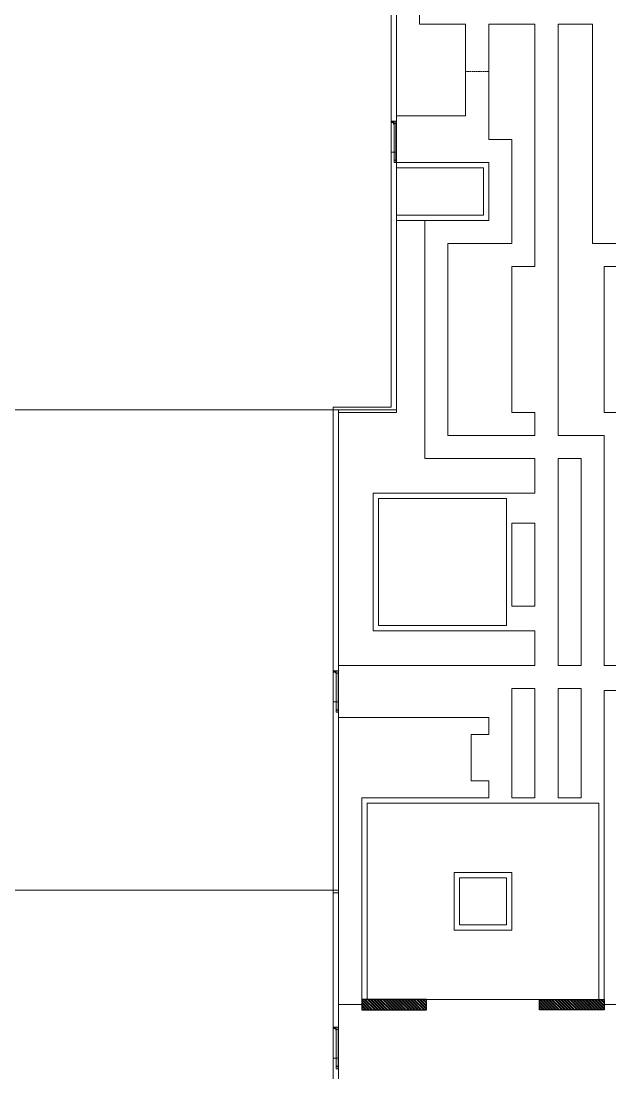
# Model space of a CAD drawing. Header units: metres. Extents: x 5205117 to 5948571, y 646915 to 1143748.
# Drawn here: x 5672520 to 5698022, y 981178 to 1026724 of the extents above; entities that cross this region are included whole.
import ezdxf

# ---------------------------------------------------------------- set-up
doc = ezdxf.new("R2010")
doc.units = ezdxf.units.M
doc.header["$MEASUREMENT"] = 0
doc.linetypes.add('DASHED', pattern=[0.75, 0.5, -0.25])
for name, color, linetype, lineweight in [('A-Door', 3, 'Continuous', 15), ('A-Elevation 1', 4, 'Continuous', 13), ('A-Elevation 2', 163, 'Continuous', 9), ('A-Elevation 3', 251, 'Continuous', 5), ('A-P.C.C.', 22, 'Continuous', 30), ('A-Wall', 34, 'Continuous', 30), ('H-Wall hatch', 33, 'Continuous', 0), ('P-Ridge - Valley', 230, 'DASHED', 5), ('PLOT', 7, 'Continuous', 5), ('road', 7, 'Continuous', 9)]:
    doc.layers.add(name, color=color, linetype=linetype, lineweight=lineweight)

# ---------------------------------------------------------------- blocks, each defined once
blk = doc.blocks.new('A$C7DF671ED')
at = {"layer": 'A-Door'}
for p, q in [((-8, 1699), (-9, 1698)), ((-9, 1698), (-9, 1697)), ((-9, 1697), (-9, 1696)), ((-9, 1696), (-9, 1695)), ((-9, 1695), (-9, 1693)), ((-9, 1693), (-8, 1693)), ((-7, 1700), (-8, 1699)), ((-7, 1698), (-8, 1698)), ((-8, 1698), (-8, 1698)), ((-8, 1698), (-8, 1697)), ((-8, 1697), (-8, 1697)), ((-8, 1697), (-8, 1697)), ((-8, 1697), (-8, 1697)), ((-8, 1697), (-8, 1696)), ((-8, 1696), (-8, 1696)), ((-8, 1696), (-8, 1695)), ((-8, 1696), (-8, 1696)), ((-8, 1696), (-8, 1696)), ((-8, 1696), (-8, 1696)), ((-8, 1695), (-8, 1695)), ((-8, 1695), (-8, 1695)), ((-8, 1695), (-8, 1695)), ((-8, 1695), (-8, 1694)), ((-8, 1694), (-8, 1694)), ((-8, 1694), (-8, 1694)), ((-7, 1694), (-8, 1694)), ((-8, 1693), (-7, 1692)), ((-6, 1700), (-7, 1700)), ((-6, 1699), (-7, 1699)), ((-7, 1699), (-7, 1698)), ((-7, 1698), (-7, 1698)), ((-7, 1698), (-7, 1698)), ((-7, 1698), (-7, 1698)), ((-7, 1698), (-7, 1698)), ((-7, 1694), (-7, 1693)), ((-7, 1694), (-7, 1694)), ((-7, 1693), (-7, 1693)), ((-7, 1693), (-7, 1693)), ((-7, 1693), (-7, 1693)), ((-7, 1693), (-7, 1693)), ((-7, 1693), (-6, 1693)), ((-7, 1692), (-6, 1691)), ((-5, 1700), (-6, 1700)), ((-6, 1699), (-6, 1699)), ((-5, 1699), (-6, 1699)), ((-6, 1699), (-6, 1699)), ((-6, 1699), (-6, 1699)), ((-6, 1699), (-6, 1699)), ((-6, 1693), (-6, 1692)), ((-6, 1693), (-6, 1693)), ((-6, 1693), (-6, 1693)), ((-6, 1693), (-6, 1693)), ((-6, 1692), (-5, 1692)), ((-6, 1691), (-5, 1691)), ((-5, 1738), (0, 1738)), ((-5, 1738), (-5, 1733)), ((-5, 1733), (0, 1733)), ((-5, 1733), (-5, 1723)), ((-5, 1723), (0, 1723)), ((-5, 1723), (-5, 1718)), ((-5, 1718), (0, 1718)), ((-5, 1709), (-5, 1718)), ((-5, 1709), (0, 1709)), ((-5, 1709), (-5, 1700)), ((-5, 1700), (0, 1700)), ((-3, 1700), (-5, 1700)), ((-4, 1699), (-5, 1699)), ((-5, 1699), (-5, 1699)), ((-5, 1699), (-5, 1699)), ((-5, 1699), (-5, 1699)), ((-5, 1692), (-5, 1692)), ((-5, 1692), (-5, 1692)), ((-5, 1692), (-5, 1692)), ((-5, 1692), (-4, 1692)), ((-5, 1691), (-3, 1691)), ((-5, 1691), (-5, 1683)), ((0, 1691), (-5, 1691)), ((0, 1683), (-5, 1683)), ((-5, 1683), (-5, 1674)), ((0, 1674), (-5, 1674)), ((-5, 1674), (-5, 1668)), ((0, 1668), (-5, 1668)), ((-5, 1668), (-5, 1659)), ((0, 1659), (-5, 1659)), ((-5, 1659), (-5, 1654)), ((0, 1654), (-5, 1654)), ((-4, 1699), (-4, 1699)), ((-4, 1699), (-4, 1699)), ((-4, 1699), (-4, 1699)), ((-3, 1699), (-4, 1699)), ((-4, 1699), (-4, 1699)), ((-4, 1692), (-3, 1693)), ((-4, 1692), (-4, 1692)), ((-4, 1692), (-4, 1692)), ((-4, 1692), (-4, 1692)), ((-2, 1700), (-3, 1700)), ((-3, 1699), (-3, 1699)), ((-3, 1699), (-3, 1699)), ((-2, 1698), (-3, 1699)), ((-3, 1699), (-3, 1699)), ((-3, 1699), (-3, 1699)), ((-3, 1693), (-3, 1693)), ((-3, 1693), (-3, 1693)), ((-3, 1693), (-3, 1693)), ((-3, 1693), (-3, 1693)), ((-3, 1693), (-2, 1693)), ((-3, 1691), (-2, 1692)), ((-1, 1699), (-2, 1700)), ((-2, 1697), (-2, 1698)), ((-2, 1698), (-2, 1698)), ((-2, 1698), (-2, 1698)), ((-2, 1698), (-2, 1698)), ((-2, 1698), (-2, 1698)), ((-2, 1698), (-2, 1698)), ((-1, 1697), (-2, 1697)), ((-2, 1694), (-1, 1695)), ((-2, 1693), (-2, 1694)), ((-2, 1694), (-2, 1694)), ((-2, 1694), (-2, 1694)), ((-2, 1694), (-2, 1694)), ((-2, 1694), (-2, 1694)), ((-2, 1692), (-1, 1693)), ((-2, 1693), (-2, 1693)), ((-2, 1693), (-2, 1693)), ((-1, 1698), (-1, 1699)), ((0, 1697), (-1, 1698)), ((-1, 1696), (-1, 1697)), ((-1, 1697), (-1, 1697)), ((-1, 1697), (-1, 1697)), ((-1, 1697), (-1, 1697)), ((-1, 1696), (-1, 1696)), ((-1, 1696), (-1, 1696)), ((-1, 1695), (-1, 1696)), ((-1, 1696), (-1, 1696)), ((-1, 1693), (0, 1695)), ((-1, 1695), (-1, 1695)), ((-1, 1695), (-1, 1695)), ((-1, 1695), (-1, 1695)), ((-1, 1695), (-1, 1695)), ((-1, 1693), (-1, 1693)), ((0, 1800), (74, 1800)), ((0, 1738), (0, 1800)), ((0, 1738), (0, 1733)), ((0, 1723), (0, 1733)), ((0, 1718), (0, 1723)), ((0, 1709), (0, 1718)), ((0, 1700), (0, 1709)), ((74, 1700), (0, 1700)), ((0, 1696), (0, 1700)), ((0, 1696), (0, 1697)), ((0, 1695), (0, 1696)), ((0, 1693), (0, 1696)), ((0, 1691), (0, 1693)), ((0, 1691), (74, 1691)), ((0, 1683), (0, 1691)), ((0, 1683), (0, 1674)), ((0, 1668), (0, 1674)), ((0, 1659), (0, 1668)), ((0, 1654), (0, 1659)), ((0, 1654), (0, 109)), ((74, 1700), (74, 1800)), ((74, 1691), (74, 165)), ((0, 109), (74, 109)), ((0, 0), (0, 100)), ((0, 100), (74, 100)), ((74, 0), (0, 0)), ((81, 165), (74, 165)), ((74, 165), (74, 156)), ((81, 156), (74, 156)), ((74, 118), (74, 156)), ((74, 118), (75, 118)), ((74, 118), (74, 118)), ((74, 118), (74, 118)), ((74, 118), (74, 118)), ((74, 118), (74, 118)), ((74, 118), (74, 118)), ((75, 118), (74, 118)), ((74, 118), (74, 112)), ((81, 112), (74, 112)), ((74, 109), (74, 112)), ((78, 102), (74, 109)), ((74, 109), (74, 109)), ((74, 109), (74, 109)), ((74, 67), (74, 100)), ((74, 67), (79, 67)), ((74, 39), (74, 67)), ((74, 0), (74, 39)), ((74, 39), (79, 39)), ((81, 118), (75, 118)), ((81, 95), (78, 102)), ((82, 113), (79, 118)), ((79, 67), (79, 60)), ((79, 60), (91, 60)), ((79, 48), (79, 56)), ((92, 56), (79, 56)), ((79, 55), (79, 55)), ((79, 55), (79, 55)), ((79, 51), (79, 55)), ((79, 51), (79, 55)), ((79, 55), (79, 55)), ((81, 55), (79, 55)), ((79, 51), (79, 51)), ((79, 51), (79, 51)), ((79, 51), (79, 51)), ((79, 51), (80, 51)), ((93, 48), (79, 48)), ((79, 39), (79, 45)), ((79, 45), (93, 45)), ((80, 51), (81, 51)), ((80, 51), (80, 51)), ((80, 51), (80, 51)), ((81, 165), (81, 156)), ((81, 156), (81, 123)), ((86, 125), (81, 123)), ((81, 123), (81, 118)), ((81, 112), (81, 118)), ((84, 88), (81, 95)), ((81, 55), (82, 55)), ((81, 55), (81, 55)), ((81, 51), (82, 51)), ((81, 51), (81, 51)), ((81, 51), (81, 51)), ((86, 106), (82, 113)), ((82, 55), (83, 55)), ((82, 55), (82, 55)), ((82, 51), (82, 51)), ((82, 51), (83, 51)), ((83, 55), (84, 55)), ((83, 51), (84, 51)), ((87, 81), (84, 88)), ((84, 55), (86, 55)), ((84, 55), (84, 55)), ((84, 51), (86, 51)), ((84, 51), (84, 51)), ((90, 118), (86, 125)), ((89, 99), (86, 106)), ((86, 55), (87, 55)), ((86, 55), (86, 55)), ((86, 51), (86, 51)), ((86, 51), (87, 51)), ((89, 73), (87, 81)), ((87, 55), (88, 55)), ((87, 51), (88, 51)), ((88, 55), (89, 55)), ((88, 55), (88, 55)), ((88, 51), (89, 51)), ((88, 51), (88, 51)), ((92, 91), (89, 99)), ((90, 66), (89, 73)), ((89, 55), (89, 51)), ((89, 55), (90, 55)), ((89, 51), (90, 51)), ((89, 12), (90, 17)), ((89, 12), (90, 8)), ((94, 110), (90, 118)), ((91, 60), (90, 66)), ((90, 55), (91, 55)), ((90, 55), (90, 55)), ((90, 55), (90, 55)), ((91, 51), (90, 51)), ((90, 51), (90, 51)), ((90, 51), (90, 51)), ((90, 17), (92, 20)), ((92, 5), (90, 8)), ((91, 60), (110, 60)), ((91, 55), (91, 55)), ((92, 55), (91, 55)), ((92, 51), (91, 51)), ((91, 51), (91, 51)), ((95, 83), (92, 91)), ((92, 56), (93, 56)), ((92, 55), (92, 56)), ((92, 55), (92, 55)), ((94, 55), (92, 55)), ((92, 55), (92, 55)), ((93, 51), (92, 55)), ((92, 51), (92, 51)), ((93, 51), (92, 51)), ((92, 20), (94, 22)), ((95, 2), (92, 5)), ((93, 56), (94, 56)), ((93, 50), (93, 51)), ((94, 51), (93, 51)), ((93, 48), (93, 50)), ((93, 48), (111, 48)), ((93, 43), (93, 45)), ((93, 45), (112, 45)), ((94, 35), (93, 43)), ((98, 102), (94, 110)), ((94, 56), (95, 56)), ((94, 51), (94, 55)), ((95, 55), (94, 55)), ((94, 55), (94, 55)), ((94, 55), (94, 55)), ((94, 55), (94, 55)), ((95, 51), (94, 51)), ((94, 51), (94, 51)), ((94, 51), (94, 51)), ((94, 51), (94, 51)), ((94, 22), (94, 35)), ((94, 22), (95, 23)), ((94, 17), (94, 22)), ((112, 17), (94, 17)), ((97, 75), (95, 83)), ((95, 56), (96, 56)), ((97, 55), (95, 55)), ((97, 51), (95, 51)), ((95, 23), (98, 25)), ((98, 0), (95, 2)), ((96, 56), (96, 56)), ((96, 56), (96, 56)), ((96, 56), (96, 56)), ((97, 56), (96, 56)), ((99, 68), (97, 75)), ((97, 56), (99, 56)), ((97, 55), (97, 55)), ((98, 55), (97, 55)), ((97, 55), (97, 55)), ((97, 51), (97, 51)), ((98, 51), (97, 51)), ((97, 51), (97, 51)), ((101, 94), (98, 102)), ((98, 55), (98, 55)), ((99, 55), (98, 55)), ((98, 51), (98, 51)), ((98, 51), (99, 51)), ((103, 26), (98, 25)), ((101, 60), (99, 68)), ((99, 56), (99, 56)), ((102, 56), (99, 56)), ((100, 55), (99, 55)), ((99, 51), (100, 51)), ((100, 55), (100, 51)), ((100, 55), (100, 55)), ((100, 55), (100, 55)), ((100, 55), (100, 55)), ((100, 55), (100, 55)), ((100, 55), (111, 55)), ((100, 51), (100, 51)), ((100, 51), (100, 51)), ((100, 51), (100, 51)), ((100, 51), (100, 51)), ((111, 51), (100, 51)), ((104, 86), (101, 94)), ((102, 51), (101, 56)), ((102, 56), (103, 56)), ((102, 48), (102, 51)), ((102, 43), (102, 45)), ((103, 35), (102, 43)), ((103, 56), (111, 56)), ((103, 35), (103, 17)), ((107, 25), (103, 26)), ((107, 78), (104, 86)), ((109, 69), (107, 78)), ((111, 23), (107, 25)), ((107, 0), (111, 2)), ((110, 61), (109, 69)), ((110, 60), (110, 61)), ((110, 60), (163, 60)), ((111, 55), (111, 56)), ((111, 56), (163, 56)), ((113, 55), (111, 55)), ((111, 55), (111, 55)), ((111, 52), (111, 55)), ((111, 51), (111, 52)), ((113, 51), (111, 51)), ((111, 51), (111, 51)), ((111, 48), (111, 51)), ((111, 48), (163, 48)), ((112, 22), (111, 23)), ((111, 2), (114, 5)), ((112, 44), (112, 45)), ((112, 45), (163, 45)), ((112, 35), (112, 44)), ((112, 22), (112, 35)), ((114, 20), (112, 22)), ((112, 21), (112, 22)), ((112, 17), (112, 19)), ((115, 55), (113, 55)), ((115, 51), (113, 51)), ((115, 17), (114, 20)), ((114, 5), (115, 8)), ((115, 55), (115, 55)), ((115, 55), (115, 51)), ((115, 55), (115, 55)), ((115, 55), (115, 55)), ((115, 55), (115, 55)), ((116, 55), (115, 55)), ((115, 51), (115, 51)), ((116, 51), (115, 51)), ((115, 51), (115, 51)), ((115, 51), (115, 51)), ((115, 51), (115, 51)), ((115, 17), (116, 12)), ((115, 8), (116, 12)), ((116, 55), (116, 55)), ((116, 55), (116, 51)), ((116, 55), (116, 55)), ((116, 55), (116, 55)), ((117, 55), (116, 55)), ((116, 51), (116, 51)), ((116, 51), (116, 51)), ((116, 51), (116, 51)), ((117, 51), (116, 51)), ((141, 55), (117, 55)), ((117, 51), (149, 51)), ((141, 55), (141, 55)), ((149, 55), (141, 55)), ((149, 55), (149, 51)), ((153, 55), (149, 55)), ((157, 51), (149, 51)), ((153, 55), (153, 55)), ((157, 55), (153, 55)), ((157, 51), (157, 55)), ((157, 55), (163, 55)), ((157, 51), (163, 51)), ((163, 60), (163, 60)), ((163, 60), (164, 60)), ((163, 60), (163, 60)), ((163, 56), (163, 55)), ((163, 55), (163, 51)), ((163, 55), (166, 55)), ((163, 51), (163, 48)), ((163, 51), (166, 51)), ((163, 45), (163, 45)), ((163, 45), (163, 45)), ((163, 45), (164, 45)), ((164, 60), (164, 59)), ((164, 59), (165, 59)), ((164, 59), (164, 59)), ((164, 45), (165, 46)), ((164, 45), (164, 45)), ((164, 45), (164, 45)), ((165, 59), (165, 59)), ((165, 59), (165, 58)), ((165, 58), (165, 58)), ((165, 58), (165, 58)), ((165, 58), (166, 57)), ((165, 47), (166, 47)), ((165, 46), (165, 47)), ((165, 47), (165, 47)), ((165, 46), (165, 46)), ((165, 46), (165, 46)), ((166, 57), (166, 57)), ((166, 57), (166, 55)), ((166, 55), (166, 51)), ((166, 55), (167, 55)), ((166, 51), (166, 48)), ((166, 51), (167, 51)), ((166, 48), (166, 47)), ((167, 55), (167, 55)), ((167, 55), (167, 51)), ((167, 55), (167, 55)), ((167, 55), (167, 55)), ((171, 55), (167, 55)), ((167, 51), (167, 51)), ((167, 51), (167, 51)), ((167, 51), (167, 51)), ((167, 51), (176, 51)), ((172, 55), (171, 55)), ((172, 55), (173, 55)), ((173, 55), (173, 55)), ((175, 55), (173, 55)), ((176, 55), (175, 55)), ((175, 55), (175, 55)), ((176, 55), (176, 51)), ((178, 55), (176, 55)), ((176, 55), (176, 55)), ((178, 51), (176, 51)), ((178, 55), (179, 55)), ((179, 51), (178, 51)), ((179, 55), (180, 55)), ((180, 51), (179, 51)), ((180, 55), (180, 55)), ((180, 55), (180, 55)), ((180, 55), (181, 55)), ((180, 51), (180, 51)), ((180, 51), (180, 51)), ((181, 51), (180, 51)), ((181, 55), (181, 55)), ((181, 51), (181, 55)), ((181, 51), (181, 51)), ((98, 0), (103, -1)), ((107, 0), (103, -1))]:
    blk.add_line(p, q, dxfattribs=at)
blk = doc.blocks.new('gw5')
at = {"layer": 'H-Wall hatch', "ltscale": 5}
h = blk.add_hatch(dxfattribs=at)
h.set_pattern_fill('ANSI32', color=256, scale=250)
h.set_pattern_definition([(45, (4310.15, -263966.17), (-66.29126, 66.29126), []), (45, (4354.34, -263966.17), (-66.29126, 66.29126), [])])
h.paths.add_polyline_path([(-110269, 42689), (-110719, 42689), (-110719, 39889), (-110269, 39889)])
h = blk.add_hatch(dxfattribs=at)
h.set_pattern_fill('ANSI32', color=256, scale=250)
h.set_pattern_definition([(45, (4310.15, -271666.17), (-66.29126, 66.29126), []), (45, (4354.34, -271666.17), (-66.29126, 66.29126), [])])
h.paths.add_polyline_path([(-110269, 34989), (-110719, 34989), (-110719, 32189), (-110269, 32189)])
at = {"layer": 'A-Elevation 1', "ltscale": 0.5}
blk.add_lwpolyline([(-167856, 43919), (-112809, 43919), (-112809, 43689), (-168390, 43689)], dxfattribs=at)
for points in [[(-111469, 43919), (-97379, 43919), (-97379, 43689), (-111469, 43689)], [(-72239, 41189), (-63824, 41189), (-63824, 43689), (-48394, 43689), (-48394, 43919), (-64054, 43919), (-64054, 41419), (-72239, 41419)]]:
    blk.add_lwpolyline(points, close=True, dxfattribs=at)
at = {"layer": 'A-Elevation 1', "ltscale": 5, "flags": 128}
blk.add_lwpolyline([(-105654, 43919), (-105654, 43689)], dxfattribs=at)
at = {"layer": 'A-Elevation 1', "ltscale": 5}
for points in [[(-74039, 41189), (-73579, 41189), (-73579, 41419), (-84624, 41419), (-84624, 43919), (-96039, 43919), (-96039, 43689), (-84854, 43689), (-84854, 41189), (-76539, 41189), (-76539, 37189), (-74039, 37189)], [(-74269, 41189), (-74269, 37419), (-76309, 37419), (-76309, 41189)]]:
    blk.add_lwpolyline(points, close=True, dxfattribs=at)
at = {"layer": 'A-Elevation 2', "ltscale": 5, "flags": 128}
for points in [[(-110269, 42459), (-101769, 42459), (-101769, 32419), (-110269, 32419)], [(-110269, 34989), (-110269, 39889)]]:
    blk.add_lwpolyline(points, dxfattribs=at)
at = {"layer": 'A-Elevation 3', "ltscale": 5}
for p, q in [((-112809, 43919), (-111469, 43919)), ((-97379, 43919), (-96039, 43919)), ((-112809, 43689), (-111469, 43689)), ((-97379, 43689), (-96039, 43689)), ((-73579, 41419), (-72239, 41419)), ((-73579, 41189), (-72239, 41189))]:
    blk.add_line(p, q, dxfattribs=at)
at = {"layer": 'A-Elevation 3', "ltscale": 5, "flags": 128}
for points in [[(-110489, 43689), (-110489, 42689), (-101539, 42689), (-101539, 37189), (-100804, 37189)], [(-98804, 37189), (-98069, 37189), (-98069, 43689)], [(-95809, 43689), (-95809, 35189), (-94309, 35189), (-94309, 42189), (-88354, 42189), (-88354, 35189), (-86854, 35189), (-86854, 39959), (-76539, 39959)], [(-72009, 41189), (-72009, 38189), (-68039, 38189), (-68039, 40189), (-49084, 40189), (-49084, 43689)], [(-100804, 37189), (-100804, 37944), (-98804, 37944), (-98804, 37189)], [(-85854, 32189), (-85854, 34189), (-68039, 34189), (-68039, 32689), (-77539, 32689), (-77539, 31189), (-78539, 31189), (-78539, 32189), (-84854, 32189), (-84854, 31189), (-95809, 31189), (-95809, 32189), (-85854, 32189)], [(-110489, 31189), (-110489, 32189), (-96889, 32189), (-96889, 29959), (-89964, 29959), (-89964, 26189)]]:
    blk.add_lwpolyline(points, dxfattribs=at)
at = {"layer": 'A-Elevation 3', "ltscale": 5}
blk.add_lwpolyline([(-94079, 36419), (-94079, 41959), (-88584, 41959), (-88584, 36419), (-94079, 36419)], close=True, dxfattribs=at)
at = {"layer": 'A-Elevation 3', "ltscale": 5, "flags": 128}
for points in [[(-68039, 35189), (-78539, 35189), (-78539, 36189), (-84854, 36189), (-84854, 35189), (-85854, 35189), (-85854, 38959), (-77539, 38959), (-77539, 36189), (-73039, 36189), (-73039, 37189), (-68039, 37189)], [(-107269, 38689), (-104769, 38689), (-104769, 36189), (-107269, 36189)], [(-107039, 38459), (-104999, 38459), (-104999, 36419), (-107039, 36419)], [(-101539, 36189), (-101539, 35189), (-96809, 35189), (-96809, 36189)], [(-93239, 35189), (-89654, 35189), (-89654, 36189), (-93239, 36189)], [(-101539, 33189), (-96809, 33189), (-96809, 34189), (-101539, 34189)], [(-86854, 33189), (-95809, 33189), (-95809, 34189), (-86854, 34189)]]:
    blk.add_lwpolyline(points, close=True, dxfattribs=at)
at = {"layer": 'A-Wall', "ltscale": 5, "flags": 128}
for points in [[(-110719, 39889), (-110269, 39889), (-110269, 42689), (-110719, 42689)], [(-110719, 34989), (-110269, 34989), (-110269, 32189), (-110719, 32189)]]:
    blk.add_lwpolyline(points, close=True, dxfattribs=at)
at = {"layer": 'P-Ridge - Valley', "ltscale": 5}
blk.add_line((-70094, 38189), (-70094, 37189), dxfattribs=at)
at = {"layer": 'A-Door', "ltscale": 5, "rotation": 90}
for p in [(-111469, 43714), (-96039, 43714), (-72239, 41214)]:
    blk.add_blockref('A$C7DF671ED', p, dxfattribs=at)

msp = doc.modelspace()

# ---------------------------------------------------------------- linework, layer by layer
at = {"layer": 'PLOT', "ltscale": 0.5}
for p, q in [((5642021.8, 1009893.1), (5686271.8, 1009893.1)), ((5642021.8, 989093.1), (5686271.8, 989093.1))]:
    msp.add_line(p, q, dxfattribs=at)
at = {"layer": 'road', "ltscale": 0.5}
for p, q in [((5688771.8, 1030693.1), (5688771.8, 1009893.1)), ((5686271.8, 1009893.1), (5686271.8, 926242))]:
    msp.add_line(p, q, dxfattribs=at)
msp.add_lwpolyline([(5686271.8, 1009893.1), (5688771.8, 1009893.1)], dxfattribs=at)

# ---------------------------------------------------------------- block references
at = {"layer": 'A-P.C.C.', "rotation": 90}
msp.add_blockref('gw5', (5729961, 1094631.9), dxfattribs=at)

doc.saveas('drawing.dxf')
